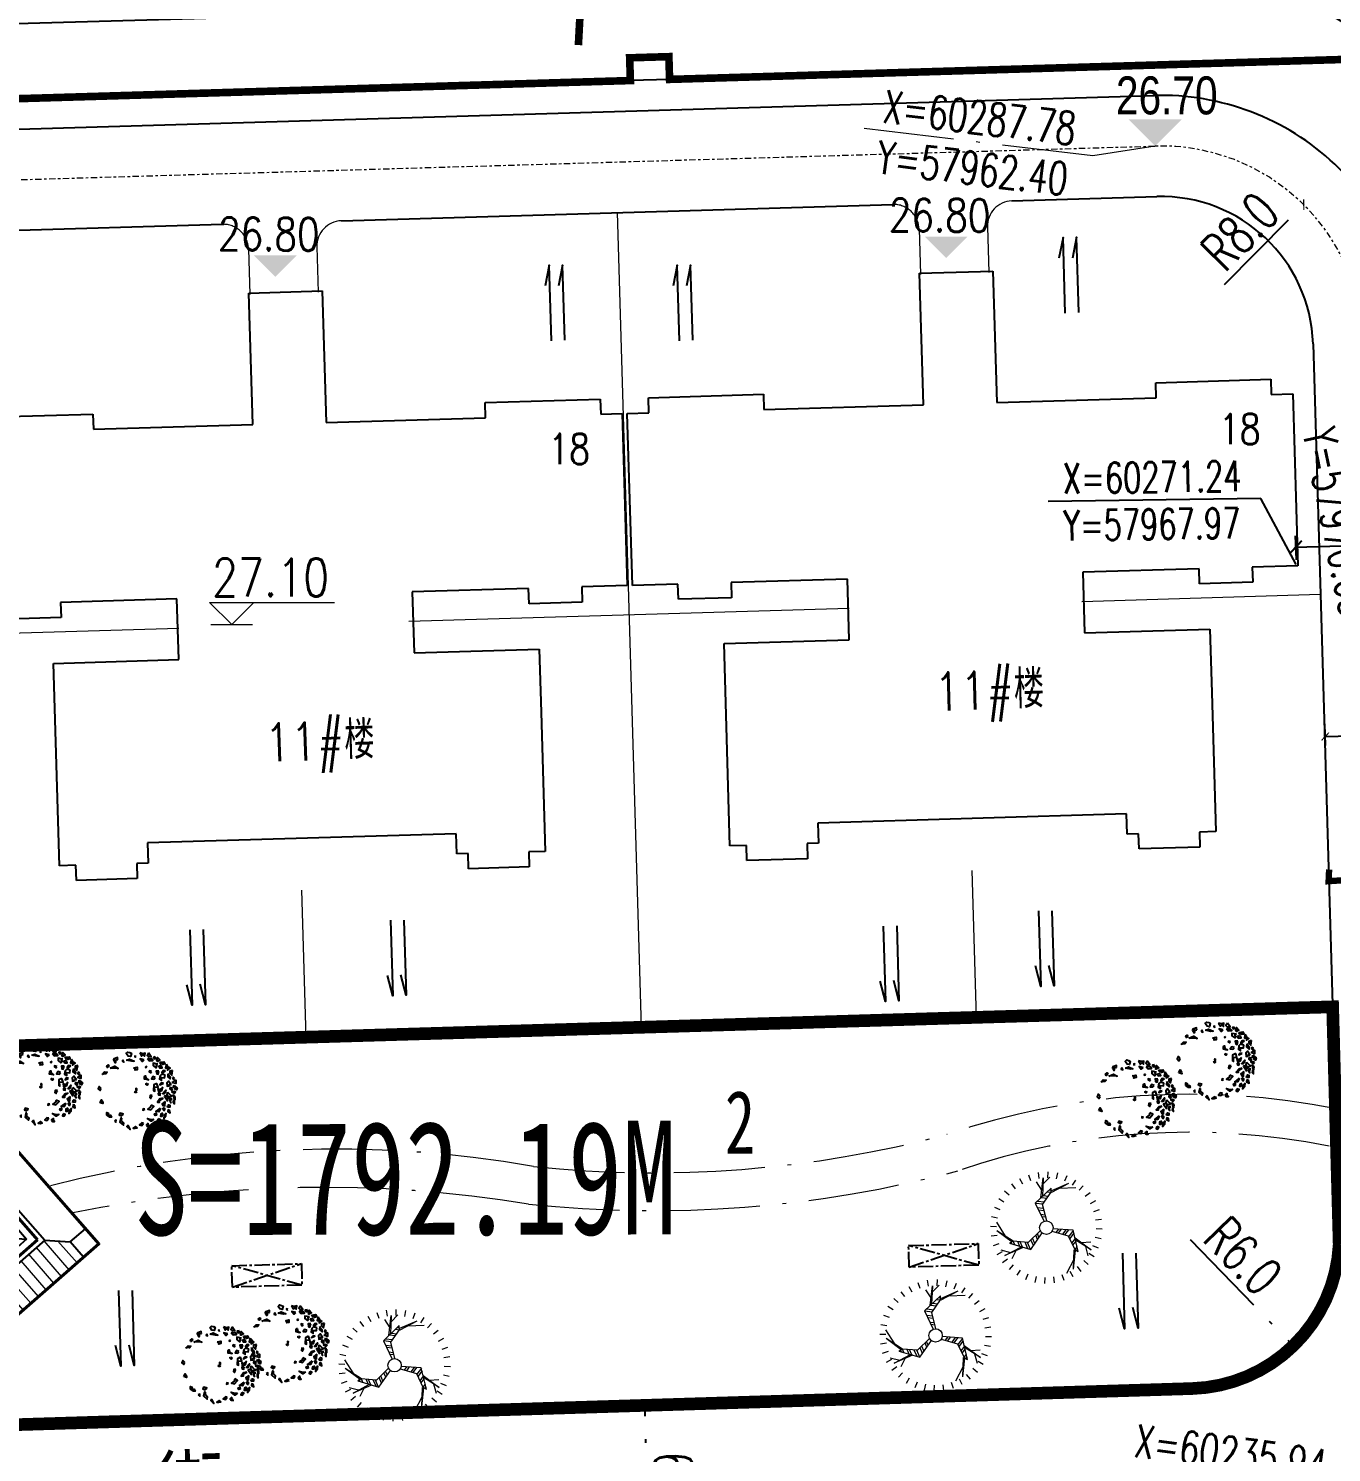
# Model space of a CAD drawing. Header units: inches. Extents: x 393 to 1582, y 246 to 1188.
# Drawn here: x 881.9 to 933.4, y 445.4 to 501.6 of the extents above; entities that cross this region are included whole.
import ezdxf

# ---------------------------------------------------------------- set-up
doc = ezdxf.new("R2010")
doc.units = ezdxf.units.IN
doc.header["$MEASUREMENT"] = 0
for name, pattern in [('ACAD_ISO10W100', [18.5, 12, -3, 0.5, -3]), ('CENTERX2', [4, 2.5, -0.5, 0.5, -0.5]), ('DASH', [0.35, 0.25, -0.1]), ('DASHED2', [0.375, 0.25, -0.125]), ('DOTE', [2.42, 2, -0.2, 0.02, -0.2])]:
    doc.linetypes.add(name, pattern=pattern)
for name, color, linetype in [('buildcoor', 7, 'Continuous'), ('DIM', 4, 'Continuous'), ('drain', 4, 'Continuous'), ('ELEV', 1, 'Continuous'), ('GREEN', 64, 'Continuous'), ('JZ', 4, 'Continuous'), ('LAWN', 3, 'Continuous'), ('parka', 30, 'DASH'), ('PUB_TEXT', 7, 'Continuous'), ('ROAD-TEXT', 4, 'Continuous'), ('roaddim', 2, 'Continuous'), ('roadradiu', 3, 'Continuous'), ('YSX', 7, 'Continuous'), ('公共绿地', 3, 'Continuous'), ('外墙', 42, 'Continuous'), ('建筑层数', 7, 'Continuous'), ('车库边线', 4, 'DOTE')]:
    doc.layers.add(name, color=color, linetype=linetype)
for name, color, linetype, lineweight in [('buildelev', 2, 'Continuous', 20), ('FENCE', 100, 'Continuous', 18), ('HATCH', 64, 'Continuous', 9), ('jz1', 40, 'Continuous', 40), ('ROAD', 1, 'Continuous', 25), ('ROAD-CENTER', 7, 'CENTERX2', 18), ('ROAD-ZB', 4, 'Continuous', 15), ('walk', 2, 'Continuous', 18), ('围墙', 75, 'FENCELINE1', 15), ('建筑型号', 2, 'Continuous', 18), ('树', 84, 'Continuous', 15)]:
    doc.layers.add(name, color=color, linetype=linetype, lineweight=lineweight)
doc.styles.add('-黑体', font='simhei.ttf', dxfattribs={"width": 0.8})
doc.styles.add('_HZTXT', font='txt.shx', dxfattribs={"width": 0.8, "bigfont": 'hztxt.shx'})
doc.styles.add('DIM_FONT', font='SIMPLEX.shx', dxfattribs={"width": 0.8})
doc.styles.add('FLS', font='', dxfattribs={"width": 0.8})
doc.styles.add('HZ', font='simplex.shx', dxfattribs={"width": 0.7, "bigfont": 'hztxt.shx'})
doc.styles.add('RO', font='romans.shx', dxfattribs={"width": 0.8})
doc.styles.add('宋体', font='', dxfattribs={"width": 0.7, "height": 1000})
doc.styles.get('FLS').set_extended_font_data('创艺繁隶书')
doc.styles.get('宋体').set_extended_font_data('SimSun')
doc.linetypes.add('FENCELINE1', pattern='A,0.25,-0.1,[133,ltypeshp.shx,S=0.1,R=0,X=-0.1,Y=0],-0.1,1', length=1.45)
doc.dimstyles.new('NORMAL', dxfattribs={"dimtxt": 1.5, "dimasz": 0.3, "dimexe": 0.5, "dimexo": 0.3, "dimgap": 0.3, "dimtad": 1, "dimdec": 1, "dimzin": 1, "dimdsep": 46, "dimtxsty": 'HZ', "dimblk": 'ARCHTICK', "dimcen": 0, "dimclrt": 256, "dimadec": 0, "dimazin": 0, "dimtfac": 1, "dimtdec": 1, "dimtofl": 0, "dimtmove": 0, "dimatfit": 3, "dimldrblk": 'ARCHTICK', "dimfxl": 1, "dimtolj": 2, "dimtzin": 0, "dimarcsym": 0})

# ---------------------------------------------------------------- blocks, each defined once
blk = doc.blocks.new('_ARCHTICK')
at = {"color": 0, "linetype": 'ByBlock', "const_width": 0.15}
blk.add_lwpolyline([(-0.5, -0.5), (0.5, 0.5)], dxfattribs=at)
blk = doc.blocks.new('*D144')
at = {"layer": 'DEFPOINTS', "color": 0, "ltscale": 0.3, "transparency": 16777216}
for p in [(882.255, 640.128), (1132.977, 454.434)]:
    blk.add_point(p, dxfattribs=at)
at = {"layer": 'roadradiu', "color": 0, "lineweight": -2, "ltscale": 0.3, "transparency": 16777216}
blk.add_line((887.277, 636.409), (882.255, 640.128), dxfattribs=at)
at = {"layer": 'roadradiu', "color": 0, "lineweight": -2, "ltscale": 0.3, "transparency": 16777216, "xscale": 0.3, "yscale": 0.3, "zscale": 0.3, "rotation": 143.4749139216822}
blk.add_blockref('_ARCHTICK', (882.255, 640.128), dxfattribs=at)
at = {"layer": 'roadradiu', "ltscale": 0.3, "transparency": 16777216, "insert": (885.632, 638.934), "char_height": 1.5, "attachment_point": 5, "rotation": 323.4749, "style": 'HZ'}
blk.add_mtext('\\A2;R312.0', dxfattribs=at)
blk = doc.blocks.new('*D145')
at = {"layer": 'DEFPOINTS', "color": 0, "ltscale": 0.3, "transparency": 16777216}
for p in [(870.6, 623.26), (1132.977, 454.434)]:
    blk.add_point(p, dxfattribs=at)
at = {"layer": 'roadradiu', "color": 0, "lineweight": -2, "ltscale": 0.3, "transparency": 16777216}
blk.add_line((881.438, 616.286), (870.6, 623.26), dxfattribs=at)
at = {"layer": 'roadradiu', "color": 0, "lineweight": -2, "ltscale": 0.3, "transparency": 16777216, "xscale": 0.3, "yscale": 0.3, "zscale": 0.3, "rotation": 147.2408788936933}
blk.add_blockref('_ARCHTICK', (870.6, 623.26), dxfattribs=at)
at = {"layer": 'roadradiu', "ltscale": 0.3, "transparency": 16777216, "insert": (879.631, 618.697), "char_height": 1.5, "attachment_point": 5, "rotation": 327.2409, "style": 'HZ'}
blk.add_mtext('\\A2;R312.0', dxfattribs=at)
blk = doc.blocks.new('*D146')
at = {"layer": 'DEFPOINTS', "color": 0, "ltscale": 0.3, "transparency": 16777216}
for p in [(856.622, 599.25), (1132.977, 454.434)]:
    blk.add_point(p, dxfattribs=at)
at = {"layer": 'roadradiu', "color": 0, "lineweight": -2, "ltscale": 0.3, "transparency": 16777216}
blk.add_line((869.236, 592.64), (856.622, 599.25), dxfattribs=at)
at = {"layer": 'roadradiu', "color": 0, "lineweight": -2, "ltscale": 0.3, "transparency": 16777216, "xscale": 0.3, "yscale": 0.3, "zscale": 0.3, "rotation": 152.3444580404491}
blk.add_blockref('_ARCHTICK', (856.622, 599.25), dxfattribs=at)
at = {"layer": 'roadradiu', "ltscale": 0.3, "transparency": 16777216, "insert": (867.222, 594.881), "char_height": 1.5, "attachment_point": 5, "rotation": 332.3445, "style": 'HZ'}
blk.add_mtext('\\A2;R312.0', dxfattribs=at)
blk = doc.blocks.new('*D149')
at = {"layer": 'DEFPOINTS', "color": 0, "ltscale": 0.3, "transparency": 16777216}
for p in [(834.892, 546.571), (1132.977, 454.434)]:
    blk.add_point(p, dxfattribs=at)
at = {"layer": 'roadradiu', "color": 0, "lineweight": -2, "ltscale": 0.3, "transparency": 16777216}
blk.add_line((847.565, 542.654), (834.892, 546.571), dxfattribs=at)
at = {"layer": 'roadradiu', "color": 0, "lineweight": -2, "ltscale": 0.3, "transparency": 16777216, "xscale": 0.3, "yscale": 0.3, "zscale": 0.3, "rotation": 162.8237761284337}
blk.add_blockref('_ARCHTICK', (834.892, 546.571), dxfattribs=at)
at = {"layer": 'roadradiu', "ltscale": 0.3, "transparency": 16777216, "insert": (845.176, 544.491), "char_height": 1.5, "attachment_point": 5, "rotation": 342.8238, "style": 'HZ'}
blk.add_mtext('\\A2;R312.0', dxfattribs=at)
blk = doc.blocks.new('*D161')
at = {"layer": 'DEFPOINTS', "color": 0, "ltscale": 0.3, "transparency": 16777216}
for p in [(937.134, 473.776), (933.155, 472.996, 0.373), (937.154, 473.114, 0.373)]:
    blk.add_point(p, dxfattribs=at)
at = {"layer": 'roaddim', "color": 0, "lineweight": -2, "ltscale": 0.3, "transparency": 16777216}
for p, q in [((933.147, 473.296), (933.121, 474.158)), ((937.145, 473.414), (937.119, 474.276)), ((933.136, 473.658), (937.134, 473.776))]:
    blk.add_line(p, q, dxfattribs=at)
at = {"layer": 'roaddim', "color": 0, "lineweight": -2, "ltscale": 0.3, "transparency": 16777216, "xscale": 0.3, "yscale": 0.3, "zscale": 0.3}
for p, rotation in [((937.134, 473.776), 1.69491554966957), ((933.136, 473.658), 181.6949155496696)]:
    blk.add_blockref('_ARCHTICK', p, dxfattribs=dict(at, rotation=rotation))
at = {"layer": 'roaddim', "ltscale": 0.3, "transparency": 16777216, "insert": (935.104, 474.767), "char_height": 1.5, "attachment_point": 5, "rotation": 1.6949, "style": 'HZ'}
blk.add_mtext('\\A2;4.0', dxfattribs=at)
blk = doc.blocks.new('bg')
at = {"layer": 'buildelev'}
blk.add_line((403415.903, 597892.095), (403417.408, 597892.095), dxfattribs=at)
blk.add_lwpolyline([(403417.451, 597892.89), (403416.656, 597892.095), (403415.86, 597892.89), (403420.35, 597892.89)], dxfattribs=at)
blk = doc.blocks.new('psss')
at = {"layer": 'drain', "ltscale": 3}
for points in [[(-2.979, 0.527), (0.007, 0.531), (-0.808, 0.714)], [(-2.967, -0.004), (0, 0), (-0.815, 0.183)]]:
    blk.add_lwpolyline(points, dxfattribs=at)
blk = doc.blocks.new('t2')
for p, q in [((-1.778, 2.79), (-1.586, 2.486)), ((-1.341, 2.608), (-1.585, 1.519)), ((-1.341, 2.608), (-1.511, 1.474)), ((-1.436, 2.005), (-0.893, 2.819)), ((-1.267, 3.056), (-1.13, 2.723)), ((-0.717, 3.229), (-0.64, 2.878)), ((-0.145, 3.305), (-0.13, 2.946)), ((0.431, 3.28), (0.383, 2.924)), ((0.994, 3.155), (0.885, 2.813)), ((1.527, 2.935), (1.36, 2.616)), ((2.013, 2.625), (1.793, 2.34)), ((-2.625, 2.013), (-2.34, 1.793)), ((-2.297, 1.922), (-2.202, 1.35)), ((-2.235, 2.438), (-1.993, 2.173)), ((2.438, 2.235), (2.173, 1.993)), ((2.79, 1.778), (2.486, 1.586)), ((-3.155, 0.994), (-2.813, 0.885)), ((-2.935, 1.527), (-2.616, 1.36)), ((-1.951, 1.096), (-2.528, 1.121)), ((-1.626, 0.774), (-2.499, 1.578)), ((-2.499, 1.578), (-1.631, 0.893)), ((-1.732, 1.609), (-1.56, 0.321)), ((-1.535, 1.473), (-1.732, 1.609)), ((-1.236, 0.622), (-1.535, 1.473)), ((1.058, 1.19), (0.278, 0.272)), ((2.259, 0.696), (1.058, 1.19)), ((1.483, 1.021), (2.616, 1.375)), ((2.616, 1.375), (1.589, 0.966)), ((1.925, 1.142), (2.235, 1.629)), ((2.813, 1.028), (2.27, 1.232)), ((3.056, 1.267), (2.723, 1.13)), ((-3.28, 0.431), (-2.924, 0.383)), ((-1.56, 0.321), (-0.375, 0.105)), ((-0.309, 0.252), (-1.236, 0.622)), ((0.372, 0.141), (1.156, 0.759)), ((1.156, 0.759), (2.043, 0.592)), ((2.929, -0.143), (2.032, 0.571)), ((2.043, 0.592), (2.259, 0.696)), ((2.929, -0.143), (2.108, 0.613)), ((2.454, 0.241), (2.888, -0.636)), ((3.229, 0.717), (2.878, 0.64)), ((3.305, 0.145), (2.946, 0.13)), ((-3.305, -0.145), (-2.946, -0.13)), ((-3.229, -0.717), (-2.878, -0.64)), ((-0.064, -0.393), (0.08, -1.381)), ((0.502, -1.511), (0.096, -0.377)), ((3.28, -0.431), (2.924, -0.383)), ((-3.056, -1.267), (-2.723, -1.13)), ((-2.79, -1.778), (-2.486, -1.586)), ((-0.527, -2.305), (0.502, -1.511)), ((0.08, -1.381), (-0.508, -2.066)), ((2.935, -1.527), (2.616, -1.36)), ((3.155, -0.994), (2.813, -0.885)), ((-2.438, -2.235), (-2.173, -1.993)), ((-2.013, -2.625), (-1.793, -2.34)), ((-1.018, -2.246), (-1.994, -2.183)), ((-1.588, -2.465), (-0.521, -2.045)), ((-1.588, -2.465), (-0.523, -2.132)), ((-0.508, -2.066), (-0.527, -2.305)), ((0.143, -1.795), (-0.117, -2.953)), ((-0.117, -2.953), (0.042, -1.859)), ((0.026, -2.238), (0.294, -2.75)), ((1.778, -2.79), (1.586, -2.486)), ((2.235, -2.438), (1.993, -2.173)), ((2.625, -2.013), (2.34, -1.793)), ((-1.527, -2.935), (-1.36, -2.616)), ((-0.994, -3.155), (-0.885, -2.813)), ((-0.516, -2.95), (-0.068, -2.582)), ((-0.431, -3.28), (-0.383, -2.924)), ((0.145, -3.305), (0.13, -2.946)), ((0.717, -3.229), (0.64, -2.878)), ((1.267, -3.056), (1.13, -2.723))]:
    blk.add_line(p, q)
at = {"color": 0}
for p, q in [((-1.712, 1.459), (-1.635, 1.542)), ((-1.691, 1.298), (-1.533, 1.469)), ((-1.648, 0.977), (-1.44, 1.203)), ((-1.626, 0.817), (-1.393, 1.07)), ((0.78, 0.863), (0.88, 0.542)), ((0.875, 0.976), (0.985, 0.624)), ((1.071, 1.185), (1.207, 0.75)), ((1.221, 1.123), (1.346, 0.724)), ((1.52, 1), (1.623, 0.672)), ((1.67, 0.938), (1.762, 0.645)), ((-1.583, 0.496), (-1.3, 0.803)), ((-1.562, 0.335), (-1.253, 0.67)), ((-1.283, 0.27), (-1.033, 0.541)), ((-1.138, 0.244), (-0.909, 0.491)), ((-0.847, 0.191), (-0.662, 0.393)), ((-0.702, 0.165), (-0.538, 0.343)), ((0.494, 0.526), (0.566, 0.294)), ((0.589, 0.638), (0.671, 0.377)), ((1.97, 0.815), (2.039, 0.593)), ((2.119, 0.753), (2.153, 0.645)), ((0.209, -0.691), (-0.028, -0.637)), ((0.258, -0.83), (-0.009, -0.769)), ((0.362, -1.619), (-0.046, -1.527)), ((0.358, -1.107), (0.029, -1.033)), ((0.49, -1.52), (0.046, -1.42)), ((0.407, -1.246), (0.048, -1.165)), ((-0.407, -2.212), (-0.518, -2.187)), ((-0.279, -2.113), (-0.506, -2.062)), ((-0.023, -1.916), (-0.322, -1.848)), ((0.106, -1.817), (-0.23, -1.741))]:
    blk.add_line(p, q, dxfattribs=at)
blk.add_circle((0, 0), 0.397)
at = {"style": 'DIM_FONT', "width": 0.8, "flags": 9}
for tag in ['XSIZE', 'YSIZE']:
    blk.add_attdef(tag, (0, 0), '', height=0.000997, rotation=122.33523, dxfattribs=at)
blk = doc.blocks.new('*D373')
at = {"layer": 'DEFPOINTS', "color": 0, "linetype": 'ACAD_ISO10W100', "ltscale": 0.3, "transparency": 16777216}
for p in [(932.287, 494.677, -0.004), (926.656, 488.995, -0.051)]:
    blk.add_point(p, dxfattribs=at)
at = {"layer": 'roadradiu', "color": 0, "linetype": 'ACAD_ISO10W100', "lineweight": -2, "ltscale": 0.3, "transparency": 16777216}
blk.add_line((929.155, 491.516), (932.287, 494.677), dxfattribs=at)
at = {"layer": 'roadradiu', "color": 0, "linetype": 'ACAD_ISO10W100', "lineweight": -2, "ltscale": 0.3, "transparency": 16777216, "xscale": 0.3, "yscale": 0.3, "zscale": 0.3, "rotation": 45.25982181121731}
blk.add_blockref('_ARCHTICK', (932.287, 494.677), dxfattribs=at)
at = {"layer": 'roadradiu', "linetype": 'ACAD_ISO10W100', "ltscale": 0.3, "transparency": 16777216, "insert": (929.764, 493.623), "char_height": 1.5, "attachment_point": 5, "rotation": 45.2598, "style": 'HZ'}
blk.add_mtext('\\A2;R8.0', dxfattribs=at)
blk = doc.blocks.new('*D375')
at = {"layer": 'DEFPOINTS', "color": 0, "linetype": 'ACAD_ISO10W100', "ltscale": 0.3, "transparency": 16777216}
for p in [(927.695, 453.885), (931.871, 449.577)]:
    blk.add_point(p, dxfattribs=at)
at = {"layer": 'roadradiu', "color": 0, "linetype": 'ACAD_ISO10W100', "lineweight": -2, "ltscale": 0.3, "transparency": 16777216}
blk.add_line((927.795, 453.782), (931.871, 449.577), dxfattribs=at)
at = {"layer": 'roadradiu', "color": 0, "linetype": 'ACAD_ISO10W100', "lineweight": -2, "ltscale": 0.3, "transparency": 16777216, "xscale": 0.3, "yscale": 0.3, "zscale": 0.3, "rotation": 314.1073644731153}
blk.add_blockref('_ARCHTICK', (931.871, 449.577), dxfattribs=at)
at = {"layer": 'roadradiu', "linetype": 'ACAD_ISO10W100', "ltscale": 0.3, "transparency": 16777216, "insert": (929.889, 453.13), "char_height": 1.5, "attachment_point": 5, "rotation": 314.1074, "style": 'HZ'}
blk.add_mtext('\\A2;R6.0', dxfattribs=at)
blk = doc.blocks.new('GPPMTR01')
at = {"color": 0, "linetype": 'ByBlock'}
for points in [[(0.005, 0.559), (-0.005, 0.523), (0.016, 0.511), (0.051, 0.519)], [(-0.354, 0.404), (-0.335, 0.371), (-0.312, 0.378), (-0.293, 0.408)], [(-0.298, 0.355), (-0.259, 0.362), (-0.24, 0.402), (-0.263, 0.4), (-0.275, 0.378)], [(-0.263, 0.454), (-0.27, 0.431), (-0.248, 0.431), (-0.243, 0.447)], [(-0.215, 0.443), (-0.218, 0.456), (-0.242, 0.475), (-0.199, 0.486), (-0.199, 0.449)], [(-0.166, 0.433), (-0.207, 0.386), (-0.18, 0.371), (-0.137, 0.387), (-0.147, 0.409), (-0.165, 0.407)], [(-0.173, 0.469), (-0.151, 0.518), (-0.12, 0.516), (-0.128, 0.487), (-0.144, 0.498), (-0.151, 0.48), (-0.145, 0.47)], [(-0.127, 0.461), (-0.133, 0.429), (-0.111, 0.428), (-0.096, 0.459)], [(-0.106, 0.53), (-0.073, 0.496), (-0.058, 0.515), (-0.035, 0.504), (-0.038, 0.545), (-0.064, 0.53)], [(-0.079, 0.401), (-0.097, 0.371), (-0.064, 0.359), (-0.049, 0.371)], [(-0.038, 0.477), (-0.055, 0.454), (-0.043, 0.424), (-0.032, 0.439)], [(0.007, 0.443), (-0.026, 0.412), (-0.02, 0.382), (0.016, 0.352), (0.045, 0.367), (0.01, 0.386), (0.034, 0.42)], [(0.01, 0.485), (0.042, 0.462), (0.084, 0.477), (0.066, 0.492), (0.042, 0.485)], [(0.105, 0.53), (0.084, 0.519), (0.099, 0.504), (0.114, 0.511)], [(0.158, 0.447), (0.096, 0.443), (0.105, 0.412), (0.146, 0.393), (0.155, 0.416), (0.14, 0.428)], [(0.131, 0.488), (0.137, 0.5), (0.134, 0.53), (0.173, 0.507), (0.146, 0.481)], [(0.179, 0.477), (0.229, 0.496), (0.25, 0.473), (0.223, 0.458), (0.22, 0.477), (0.202, 0.469), (0.199, 0.458)], [(0.205, 0.439), (0.179, 0.42), (0.194, 0.405), (0.226, 0.416)], [(0.214, 0.359), (0.274, 0.374), (0.291, 0.409), (0.282, 0.336), (0.247, 0.333)], [(0.268, 0.45), (0.253, 0.435), (0.241, 0.409), (0.274, 0.428)], [(0.315, 0.416), (0.306, 0.401), (0.318, 0.39), (0.348, 0.393)], [(0.351, 0.382), (0.348, 0.371), (0.368, 0.355), (0.392, 0.359)], [(-0.482, 0.196), (-0.461, 0.207), (-0.432, 0.177), (-0.452, 0.154), (-0.494, 0.15), (-0.5, 0.177)], [(-0.417, 0.109), (-0.411, 0.15), (-0.357, 0.188), (-0.369, 0.162)], [(-0.412, 0.305), (-0.364, 0.304), (-0.367, 0.328), (-0.343, 0.337), (-0.374, 0.364), (-0.382, 0.335)], [(-0.393, 0.241), (-0.408, 0.23), (-0.396, 0.226)], [(-0.304, 0.31), (-0.343, 0.272), (-0.298, 0.279)], [(-0.215, 0.295), (-0.215, 0.276), (-0.206, 0.283)], [(-0.123, 0.314), (-0.144, 0.295), (-0.135, 0.287), (-0.115, 0.295)], [(-0.064, 0.207), (-0.085, 0.184), (-0.115, 0.203), (-0.115, 0.219), (-0.085, 0.207), (-0.052, 0.226)], [(-0.032, 0.317), (-0.058, 0.295), (-0.043, 0.264), (-0.023, 0.291)], [(-0.02, 0.188), (-0.008, 0.192), (0.001, 0.177), (-0.02, 0.169)], [(0.045, 0.295), (0.042, 0.249), (0.105, 0.211), (0.119, 0.219), (0.069, 0.245), (0.096, 0.283)], [(0.084, 0.371), (0.072, 0.344), (0.081, 0.321), (0.084, 0.344)], [(0.128, 0.336), (0.137, 0.287), (0.114, 0.272), (0.146, 0.26), (0.158, 0.302)], [(0.179, 0.272), (0.167, 0.245), (0.185, 0.238), (0.199, 0.253)], [(0.199, 0.291), (0.179, 0.352), (0.211, 0.31)], [(0.25, 0.325), (0.241, 0.298), (0.312, 0.302), (0.282, 0.329)], [(0.253, 0.268), (0.241, 0.226), (0.259, 0.177), (0.274, 0.203), (0.253, 0.219)], [(0.303, 0.268), (0.309, 0.219), (0.336, 0.215), (0.351, 0.234)], [(0.321, 0.363), (0.306, 0.34), (0.327, 0.325), (0.356, 0.325), (0.327, 0.336)], [(0.386, 0.257), (0.368, 0.272), (0.365, 0.287), (0.377, 0.298), (0.401, 0.283)], [(0.401, 0.207), (0.383, 0.219), (0.365, 0.211), (0.368, 0.196), (0.392, 0.192)], [(0.431, 0.26), (0.419, 0.245), (0.436, 0.23), (0.466, 0.249)], [(0.442, 0.203), (0.451, 0.169), (0.487, 0.139), (0.472, 0.181)], [(-0.482, 0.014), (-0.506, 0.025), (-0.514, -0.024), (-0.506, -0.036), (-0.464, -0.036), (-0.47, -0.024), (-0.494, -0.017)], [(-0.446, 0.071), (-0.432, 0.055), (-0.414, 0.067)], [(-0.283, 0.139), (-0.269, 0.181), (-0.239, 0.166), (-0.248, 0.139), (-0.263, 0.15)], [(-0.02, 0.033), (-0.035, 0.025), (-0.026, 0.017), (-0.014, 0.021)], [(0.152, 0.162), (0.137, 0.139), (0.158, 0.12), (0.176, 0.128), (0.161, 0.143)], [(0.25, 0.086), (0.271, 0.063), (0.274, 0.021), (0.303, 0.052), (0.285, 0.109)], [(0.348, 0.173), (0.377, 0.128), (0.356, 0.097), (0.354, 0.128)], [(0.401, 0.078), (0.398, 0.063), (0.374, 0.067), (0.377, 0.09)], [(0.428, 0.025), (0.431, -0.021), (0.377, -0.043), (0.41, -0.013)], [(0.422, 0.166), (0.419, 0.135), (0.439, 0.12), (0.451, 0.139)], [(0.451, 0.074), (0.469, 0.052), (0.484, 0.063), (0.472, 0.093)], [(-0.467, -0.131), (-0.464, -0.157), (-0.482, -0.154), (-0.485, -0.127)], [(-0.437, -0.131), (-0.429, -0.066), (-0.381, -0.04), (-0.408, -0.078)], [(0.256, -0.013), (0.241, -0.028), (0.253, -0.04)], [(0.407, -0.119), (0.389, -0.138), (0.398, -0.176), (0.419, -0.154)], [(0.436, -0.066), (0.442, -0.097), (0.466, -0.097), (0.481, -0.074), (0.46, -0.078)], [(-0.42, -0.26), (-0.432, -0.218), (-0.411, -0.188), (-0.402, -0.214), (-0.411, -0.229)], [(-0.266, -0.366), (-0.304, -0.374), (-0.283, -0.4), (-0.251, -0.393)], [(0.17, -0.286), (0.137, -0.317), (0.149, -0.336), (0.176, -0.321)], [(0.205, -0.332), (0.199, -0.343), (0.235, -0.378), (0.294, -0.359), (0.274, -0.34), (0.235, -0.351)], [(0.327, -0.305), (0.333, -0.328), (0.389, -0.313)], [(0.416, -0.218), (0.389, -0.233), (0.392, -0.271), (0.407, -0.248)], [(-0.115, -0.473), (-0.138, -0.438), (-0.106, -0.438), (-0.085, -0.446)], [(0.072, -0.48), (0.042, -0.461), (0.06, -0.45), (0.066, -0.454), (0.096, -0.454), (0.096, -0.438), (0.125, -0.442), (0.114, -0.461)], [(0.188, -0.431), (0.211, -0.423), (0.188, -0.408)]]:
    blk.add_lwpolyline(points, close=True, dxfattribs=at)
blk.add_circle((0, 0), 0.01, dxfattribs=at)
blk = doc.blocks.new('A$C4417064F')
at = {"layer": 'GREEN', "xscale": 4.647578996463836, "yscale": 4.647578996463836, "zscale": 4.647578996463836, "rotation": 300.5404110418328}
blk.add_blockref('GPPMTR01', (0.801, 3.068), dxfattribs=at)
blk = doc.blocks.new('A$C1C5E2274')
at = {"layer": 'HATCH'}
for p, q in [((3.247, 6.666), (3.664, 5.108)), ((3.661, 6.776), (4.078, 5.219)), ((4.075, 6.887), (4.492, 5.33)), ((4.489, 6.998), (4.839, 5.691)), ((4.903, 7.109), (5.142, 6.216)), ((1.177, 6.111), (1.492, 4.934)), ((1.591, 6.222), (2.008, 4.664)), ((2.005, 6.333), (2.422, 4.775)), ((2.419, 6.444), (2.836, 4.886)), ((2.833, 6.555), (3.25, 4.997)), ((4.826, 5.669), (6.151, 6.024)), ((5.129, 6.194), (6.04, 6.438)), ((4.704, 5.192), (6.261, 5.61)), ((4.814, 4.778), (6.372, 5.196)), ((4.925, 4.364), (6.483, 4.782)), ((5.036, 3.95), (6.594, 4.368)), ((5.147, 3.536), (6.705, 3.954)), ((5.258, 3.122), (6.816, 3.54)), ((5.369, 2.708), (6.927, 3.126)), ((5.879, 2.401), (7.038, 2.712))]:
    blk.add_line(p, q, dxfattribs=at)
at = {"layer": 'JZ'}
for p, q in [((5.195, 6.308), (4.655, 5.373)), ((1.975, 4.655), (1.04, 5.195)), ((6.308, 2.154), (5.373, 2.693)), ((2.693, 1.975), (2.154, 1.04))]:
    blk.add_line(p, q, dxfattribs=at)
for points in [[(4.975, 7.129), (5.796, 7.348), (6.015, 6.528), (5.195, 6.308)], [(0, 5.796), (0.821, 6.015), (1.04, 5.195), (0.22, 4.975)], [(1.975, 4.655), (4.655, 5.373), (5.373, 2.693), (2.693, 1.975)], [(2.634, 4.275), (4.275, 4.715), (4.715, 3.074), (3.074, 2.634)], [(6.308, 2.154), (7.129, 2.374), (7.348, 1.553), (6.528, 1.333)], [(1.333, 0.821), (2.154, 1.04), (2.374, 0.22), (1.553, 0)]]:
    blk.add_lwpolyline(points, close=True, dxfattribs=at)
for points in [[(4.715, 3.074), (2.634, 4.275)], [(4.275, 4.715), (3.074, 2.634)]]:
    blk.add_lwpolyline(points, dxfattribs=at)
at = {"layer": 'jz1'}
for points in [[(1.553, 0), (7.348, 1.553), (5.796, 7.348), (0, 5.796)], [(2.238, 4.504), (4.504, 5.111), (5.111, 2.845), (2.845, 2.238)]]:
    blk.add_lwpolyline(points, close=True, dxfattribs=at)
blk = doc.blocks.new('A$C45DD124F')
at = {"layer": 'YSX', "extrusion": (0, 0, -1), "xscale": 0.8000000000006148, "yscale": 0.7999999999992724, "zscale": -0.8, "rotation": 72.08396600042862}
blk.add_blockref('A$C1C5E2274', (-0.626, -1.182), dxfattribs=at)
blk = doc.blocks.new('A$C72E4118A')
at = {"layer": 'ROAD-TEXT', "const_width": 0.25}
blk.add_lwpolyline([(4.677, 1.103), (4.102, 1.097), (4.114, 0.623), (0.128, 0.141), (0.125, 0.601)], dxfattribs=at)
at = {"layer": 'ROAD-TEXT'}
blk.add_lwpolyline([(3.357, 1.194), (1.058, 0.84), (1.748, 1.227)], dxfattribs=at)
at = {"layer": 'ROAD-TEXT', "style": 'RO', "width": 0.7}
blk.add_text('1.5%', height=1.1, rotation=7.662, dxfattribs=at).set_placement((0.872, 1.311))
blk = doc.blocks.new('*D381')
at = {"layer": 'DEFPOINTS', "color": 0, "linetype": 'ACAD_ISO10W100', "ltscale": 0.3, "transparency": 16777216}
for p in [(906.253, 447.223), (906.253, 447.223), (906.437, 441.244)]:
    blk.add_point(p, dxfattribs=at)
at = {"layer": 'roaddim', "color": 0, "linetype": 'ACAD_ISO10W100', "lineweight": -2, "ltscale": 0.3, "transparency": 16777216}
for p, q in [((906.437, 441.244), (906.253, 447.223)), ((906.553, 447.232), (906.753, 447.239)), ((906.737, 441.253), (906.937, 441.259))]:
    blk.add_line(p, q, dxfattribs=at)
at = {"layer": 'roaddim', "color": 0, "linetype": 'ACAD_ISO10W100', "lineweight": -2, "ltscale": 0.3, "transparency": 16777216, "xscale": 0.3, "yscale": 0.3, "zscale": 0.3}
for p, rotation in [((906.253, 447.223), 91.76001198872581), ((906.437, 441.244), 271.7600119887258)]:
    blk.add_blockref('_ARCHTICK', p, dxfattribs=dict(at, rotation=rotation))
at = {"layer": 'roaddim', "linetype": 'ACAD_ISO10W100', "ltscale": 0.3, "transparency": 16777216, "insert": (907.395, 444.266), "char_height": 1.5, "attachment_point": 5, "rotation": 271.76, "style": 'HZ'}
blk.add_mtext('\\A2;6.0', dxfattribs=at)
blk = doc.blocks.new('*D392')
at = {"layer": 'DEFPOINTS', "color": 0, "ltscale": 0.3, "transparency": 16777216}
for p in [(810.532, 469.948), (995.427, 393.7)]:
    blk.add_point(p, dxfattribs=at)
at = {"layer": 'roadradiu', "color": 0, "lineweight": -2, "ltscale": 0.3, "transparency": 16777216}
blk.add_line((816.495, 467.489), (810.532, 469.948), dxfattribs=at)
at = {"layer": 'roadradiu', "color": 0, "lineweight": -2, "ltscale": 0.3, "transparency": 16777216, "xscale": 0.3, "yscale": 0.3, "zscale": 0.3, "rotation": 157.5893811647659}
blk.add_blockref('_ARCHTICK', (810.532, 469.948), dxfattribs=at)
at = {"layer": 'roadradiu', "ltscale": 0.3, "transparency": 16777216, "insert": (814.191, 469.575), "char_height": 1.5, "attachment_point": 5, "rotation": 337.5894, "style": 'HZ'}
blk.add_mtext('\\A2;R200.0', dxfattribs=at)
blk = doc.blocks.new('*D461')
at = {"layer": 'DEFPOINTS', "color": 0, "ltscale": 0.3, "transparency": 16777216}
for p in [(952.037, 482.488), (931.945, 481.894), (952.059, 481.73)]:
    blk.add_point(p, dxfattribs=at)
at = {"layer": 'DIM', "color": 0, "lineweight": -2, "ltscale": 0.3, "transparency": 16777216}
for p, q in [((952.046, 482.188), (952.074, 481.231)), ((931.954, 481.594), (931.983, 480.636)), ((931.968, 481.136), (952.059, 481.73))]:
    blk.add_line(p, q, dxfattribs=at)
at = {"layer": 'DIM', "color": 0, "lineweight": -2, "ltscale": 0.3, "transparency": 16777216, "xscale": 0.5, "yscale": 0.5, "zscale": 0.5}
for p, rotation in [((952.059, 481.73), 1.694915760716485), ((931.968, 481.136), 181.6949157607165)]:
    blk.add_blockref('_ARCHTICK', p, dxfattribs=dict(at, rotation=rotation))
at = {"layer": 'DIM', "ltscale": 0.3, "transparency": 16777216, "insert": (940.949, 482.452), "char_height": 1.5, "attachment_point": 5, "rotation": 1.6949, "style": 'HZ'}
blk.add_mtext('\\A2;20.1', dxfattribs=at)

msp = doc.modelspace()

# ---------------------------------------------------------------- linework, layer by layer
at = {"layer": 'buildcoor', "color": 0, "ltscale": 0.3}
for points in [[(930.587, 483.066), (922.188, 482.944)], [(931.988, 480.449), (930.587, 483.066)]]:
    msp.add_lwpolyline(points, dxfattribs=at)
at = {"layer": 'ELEV', "color": 0}
for points in [[(925.359, 498.052), (927.48, 498.052), (926.42, 496.991)], [(917.315, 493.415), (919.012, 493.415), (918.164, 492.566)], [(890.815, 492.671), (892.512, 492.671), (891.663, 491.823)]]:
    msp.add_solid(points, dxfattribs=at)
at = {"layer": 'FENCE', "color": 0, "ltscale": 0.3}
msp.add_line((923.527, 478.998), (932.946, 479.276), dxfattribs=at)
at = {"layer": 'parka', "color": 0, "linetype": 'ACAD_ISO10W100', "ltscale": 0.3, "elevation": 0.937}
msp.add_lwpolyline([(905.686, 499.58), (905.659, 500.479), (907.208, 500.525), (907.235, 499.626)], close=True, dxfattribs=at)
at = {"layer": 'ROAD', "color": 0, "ltscale": 0.3}
for p, q in [((832.793, 496.222), (926.36, 498.99)), ((894.27, 494.039), (916.06, 494.684)), ((920.758, 494.823), (926.479, 494.992)), ((867.781, 493.255), (889.572, 493.9)), ((932.654, 489.172), (933.692, 454.062)), ((818.162, 444.516), (927.879, 447.888))]:
    msp.add_line(p, q, dxfattribs=at)
msp.add_lwpolyline([(832.67, 500.459), (929.224, 503.194, -0.413844), (937.447, 495.434), (937.622, 489.515)], format="xyb", dxfattribs=at)
for centre, radius, start, end in [((926.656, 488.995), 10, 1.6949, 91.6949), ((927.695, 453.885), 6, 271.76, 1.6949)]:
    msp.add_arc(centre, radius, start, end, dxfattribs=at)
at = {"layer": 'ROAD', "color": 0, "ltscale": 0.3, "extrusion": (0.000253488, -0.008567, 0.999963)}
msp.add_arc((926.656, 488.978, -4.006), 6, 1.695, 91.695, dxfattribs=at)
at = {"layer": 'ROAD-CENTER', "color": 5, "ltscale": 0.1}
msp.add_line((820.05, 493.844), (926.42, 496.991), dxfattribs=at)
at = {"layer": 'ROAD-CENTER', "color": 5, "ltscale": 0.1, "extrusion": (0.000253488, -0.008567, 0.999963)}
msp.add_arc((926.656, 488.978, -4.006), 8, 1.695, 91.695, dxfattribs=at)
at = {"layer": 'ROAD-TEXT', "color": 0, "const_width": 0.3}
msp.add_lwpolyline([(903.589, 514.106), (903.704, 512.671), (902.113, 512.582), (903.442, 507.425), (902.101, 502.595), (903.71, 502.417), (903.633, 500.982)], dxfattribs=at)
at = {"layer": 'ROAD-ZB', "color": 0, "linetype": 'ACAD_ISO10W100', "ltscale": 0.3}
msp.add_lwpolyline([(923.96, 496.604), (914.924, 497.68)], dxfattribs=at)
at = {"layer": 'ROAD-ZB', "color": 0, "linetype": 'ACAD_ISO10W100', "ltscale": 0.3, "elevation": 0.017}
msp.add_lwpolyline([(926.42, 496.991), (923.96, 496.604)], dxfattribs=at)
at = {"layer": 'walk', "color": 0}
for p, q in [((917.089, 493.714), (917.142, 491.915)), ((919.788, 493.794), (919.841, 491.994)), ((893.3, 493.01), (893.353, 491.211)), ((890.601, 492.93), (890.654, 491.131))]:
    msp.add_line(p, q, dxfattribs=at)
at = {"layer": 'walk', "color": 0, "linetype": 'ACAD_ISO10W100', "ltscale": 0.3}
for centre, start, end in [((916.09, 493.684), 1.6949, 91.6949), ((920.788, 493.823, 0), 91.6949, 181.6949), ((889.601, 492.9), 1.6949, 91.6949), ((894.299, 493.039), 91.6949, 181.6949)]:
    msp.add_arc(centre, 1, start, end, dxfattribs=at)
at = {"layer": '公共绿地', "color": 0, "linetype": 'FENCELINE1', "ltscale": 0.1, "const_width": 0.5}
msp.add_lwpolyline([(933.688, 453.584), (933.688, 453.584), (933.429, 462.974), (813.968, 459.439), (812.135, 454.139, 0.204514), (812.455, 449.6), (818.162, 444.516), (927.879, 447.888, 0.390737)], format="xyb", close=True, dxfattribs=at)
at = {"layer": '围墙', "color": 0, "ltscale": 0.2}
for p, q in [((905.165, 494.361), (906.118, 462.165)), ((896.939, 478.211), (914.331, 478.726)), ((870.451, 477.427), (887.843, 477.942)), ((919.362, 462.557, -0.937), (919.19, 468.365, -0.937)), ((892.873, 461.773, -0.937), (892.702, 467.581, -0.937)), ((821.355, 459.657), (933.246, 462.968))]:
    msp.add_line(p, q, dxfattribs=at)
at = {"layer": '外墙', "color": 2, "ltscale": 0.1}
for p, q in [((917.106, 491.966), (920.005, 492.051)), ((917.26, 486.768), (917.106, 491.966)), ((920.005, 492.051), (920.159, 486.854)), ((890.618, 491.182), (893.516, 491.268)), ((890.772, 485.984), (890.618, 491.182)), ((893.516, 491.268), (893.67, 486.07)), ((926.438, 487.64), (930.986, 487.774)), ((926.456, 487.04), (926.438, 487.64)), ((930.986, 487.774), (931.004, 487.175)), ((899.95, 486.856), (904.498, 486.991)), ((899.968, 486.256), (899.95, 486.856)), ((904.498, 486.991), (904.516, 486.391)), ((906.397, 487.047), (910.945, 487.181)), ((906.415, 486.447), (906.397, 487.047)), ((910.945, 487.181), (910.963, 486.582)), ((920.159, 486.854), (926.456, 487.04)), ((931.004, 487.175), (931.854, 487.2)), ((931.854, 487.2), (932.055, 480.403)), ((879.909, 486.263), (884.457, 486.398)), ((884.457, 486.398), (884.474, 485.798)), ((893.67, 486.07), (899.968, 486.256)), ((904.516, 486.391), (905.365, 486.416)), ((905.365, 486.416), (905.566, 479.619)), ((905.565, 486.422), (906.415, 486.447)), ((905.766, 479.625), (905.565, 486.422)), ((910.963, 486.582), (917.26, 486.768)), ((884.474, 485.798), (890.772, 485.984)), ((928.156, 480.287), (923.558, 480.151)), ((923.558, 480.151), (923.629, 477.752)), ((928.174, 479.688), (928.156, 480.287)), ((932.055, 480.403), (930.255, 480.349)), ((930.255, 480.349), (930.273, 479.75)), ((901.668, 479.504), (897.07, 479.368)), ((901.686, 478.904), (901.668, 479.504)), ((905.566, 479.619), (903.767, 479.566)), ((903.767, 479.566), (903.785, 478.966)), ((907.565, 479.678), (905.766, 479.625)), ((907.583, 479.078), (907.565, 479.678)), ((914.262, 479.876), (909.665, 479.74)), ((909.665, 479.74), (909.682, 479.14)), ((914.333, 477.477), (914.262, 479.876)), ((930.273, 479.75), (928.174, 479.688)), ((887.774, 479.092), (883.176, 478.956)), ((883.176, 478.956), (883.194, 478.357)), ((887.845, 476.694), (887.774, 479.092)), ((897.07, 479.368), (897.141, 476.969)), ((903.785, 478.966), (901.686, 478.904)), ((909.682, 479.14), (907.583, 479.078)), ((883.194, 478.357), (881.095, 478.295)), ((923.629, 477.752), (928.577, 477.899)), ((928.577, 477.899), (928.651, 475.4)), ((909.386, 477.331), (914.333, 477.477)), ((909.622, 469.334), (909.386, 477.331)), ((882.897, 476.547), (887.845, 476.694)), ((897.141, 476.969), (902.089, 477.115)), ((902.089, 477.115), (902.163, 474.616)), ((883.134, 468.551), (882.897, 476.547)), ((928.651, 475.4), (928.814, 469.902)), ((902.163, 474.616), (902.325, 469.118)), ((925.292, 470.598), (913.097, 470.238)), ((925.315, 469.799), (925.292, 470.598)), ((913.097, 470.238), (913.121, 469.438)), ((898.803, 469.815), (886.609, 469.454)), ((886.609, 469.454), (886.632, 468.654)), ((898.827, 469.015), (898.803, 469.815)), ((913.121, 469.438), (912.671, 469.425)), ((912.671, 469.425), (912.689, 468.825)), ((925.765, 469.812), (925.315, 469.799)), ((925.783, 469.212), (925.765, 469.812)), ((928.814, 469.902), (928.164, 469.883)), ((928.164, 469.883), (928.182, 469.283)), ((899.277, 469.028), (898.827, 469.015)), ((899.295, 468.429), (899.277, 469.028)), ((902.325, 469.118), (901.676, 469.099)), ((901.676, 469.099), (901.693, 468.5)), ((910.272, 469.354), (909.622, 469.334)), ((910.29, 468.754), (910.272, 469.354)), ((912.689, 468.825), (910.29, 468.754)), ((928.182, 469.283), (925.783, 469.212)), ((883.784, 468.57), (883.134, 468.551)), ((883.801, 467.97), (883.784, 468.57)), ((886.632, 468.654), (886.183, 468.641)), ((886.183, 468.641), (886.2, 468.041)), ((901.693, 468.5), (899.295, 468.429)), ((886.2, 468.041), (883.801, 467.97))]:
    msp.add_line(p, q, dxfattribs=at)
at = {"layer": '树', "color": 0, "linetype": 'ACAD_ISO10W100', "ltscale": 0.3}
for points in [[(882.785, 455.895, -0.108457), (901.866, 456.665, 0.091532), (918.193, 457.93, -0.132121), (933.587, 458.94, -0.132121)], [(883.657, 454.826, -0.091652), (901.665, 455.178, 0.092051), (918.629, 456.494, -0.132574), (933.293, 457.469, -1.787509)]]:
    msp.add_lwpolyline(points, format="xyb", dxfattribs=at)
at = {"layer": '车库边线', "color": 0, "ltscale": 0.3}
for p, q in [((916.703, 452.685, 0.638), (919.425, 453.616, 0.638)), ((919.45, 452.766, 0.638), (916.677, 453.535, 0.638)), ((892.713, 451.975, 0.494), (889.939, 452.743, 0.494)), ((889.964, 451.894, 0.494), (892.688, 452.825, 0.494))]:
    msp.add_line(p, q, dxfattribs=at)
at = {"layer": '车库边线', "color": 0, "linetype": 'DASHED2', "ltscale": 0.5, "const_width": 0.3, "elevation": 0.937}
msp.add_lwpolyline([(807.491, 437.948), (813.485, 455.133), (813.66, 455.138), (813.633, 456.034), (815.183, 456.079), (815.209, 455.184), (821.482, 455.37), (821.385, 458.643), (820.485, 458.617), (820.421, 460.766), (821.321, 460.792), (820.517, 487.956), (824.046, 497.164), (849.71, 497.923), (849.684, 498.823), (851.233, 498.869), (851.26, 497.969), (905.686, 499.58), (905.659, 500.479), (907.208, 500.525), (907.235, 499.626), (942.795, 500.678)], dxfattribs=at)
at = {"layer": '车库边线', "color": 0, "linetype": 'DASHED2', "ltscale": 0.5, "elevation": 0.002}
msp.add_lwpolyline([(807.491, 437.948), (813.485, 455.133), (813.66, 455.138), (813.633, 456.034), (815.183, 456.079), (815.209, 455.184), (821.482, 455.37), (821.385, 458.643), (820.485, 458.617), (820.421, 460.766), (821.321, 460.792), (820.517, 487.956), (824.046, 497.164), (849.71, 497.923), (849.684, 498.823), (851.233, 498.869), (851.26, 497.969), (905.686, 499.58), (905.659, 500.479), (907.208, 500.525), (907.235, 499.626), (942.795, 500.678)], dxfattribs=at)
at = {"layer": '车库边线', "color": 0, "ltscale": 0.3}
for points, elevation in [([(919.425, 453.616), (919.45, 452.766), (916.703, 452.685), (916.677, 453.535)], 0.638), ([(889.939, 452.743), (892.688, 452.825), (892.713, 451.975), (889.964, 451.894)], 0.494)]:
    msp.add_lwpolyline(points, close=True, dxfattribs=dict(at, elevation=elevation))

# ---------------------------------------------------------------- block references
at = {"layer": 'buildelev', "color": 0, "linetype": 'Continuous', "xscale": 1.099999999998545, "yscale": 1.099999999998545, "zscale": 1.1}
msp.add_blockref('bg', (-442868.384, -657203.221), dxfattribs=at)
at = {"layer": 'LAWN', "color": 0, "extrusion": (0, 0, -1), "xscale": 1.17573120002089, "yscale": 1.175731199888105, "zscale": -1.1757312, "rotation": 225.9211086578925}
msp.add_blockref('A$C45DD124F', (-880.775, 458.06), dxfattribs=at)
at = {"layer": 'ROAD', "color": 0, "rotation": 91.62464345549249}
for p in [(923.309, 493.385), (903.01, 492.29), (908.066, 492.29)]:
    msp.add_blockref('psss', p, dxfattribs=at)
at = {"layer": 'ROAD', "color": 0, "xscale": -1, "rotation": 91.76518745444659}
for p in [(922.428, 463.803), (888.903, 463.059), (896.829, 463.432), (916.297, 463.205), (925.741, 450.277), (886.089, 448.799)]:
    msp.add_blockref('psss', p, dxfattribs=at)
at = {"layer": 'ROAD-TEXT', "color": 0, "linetype": 'ACAD_ISO10W100', "ltscale": 0.3, "rotation": 356.9753822833728}
msp.add_blockref('A$C72E4118A', (933.134, 467.804), dxfattribs=at)
at = {"layer": '树', "color": 0, "xscale": 0.6500000000014552, "yscale": 0.6500000000014552, "zscale": 0.65}
for p in [(928.243, 458.799), (881.875, 457.815), (885.622, 457.618), (925.08, 457.306), (891.615, 447.627), (888.928, 446.792)]:
    msp.add_blockref('A$C4417064F', p, dxfattribs=at)
at = {"layer": '树', "xscale": 0.6671807999634088, "yscale": 0.6671807998791337, "zscale": 0.6671808000000001, "rotation": 66.027374180966}
for p in [(922.119, 454.247), (917.745, 449.986), (896.37, 448.808)]:
    msp.add_blockref('t2', p, dxfattribs=at)

# ---------------------------------------------------------------- texts
at = {"layer": 'buildcoor', "color": 0, "ltscale": 0.3, "style": 'HZ', "width": 0.7}
for s, p in [('X=60271.24', (922.784, 483.253)), ('Y=57967.97', (922.81, 481.393))]:
    msp.add_text(s, height=1.2, rotation=0.83, dxfattribs=at).set_placement(p)
at = {"layer": 'buildelev', "color": 0, "style": 'RO', "width": 0.8}
msp.add_text('27.10', height=1.5, dxfattribs=at).set_placement((889.159, 479.191))
at = {"layer": 'ELEV', "color": 0, "style": 'FLS', "width": 0.8}
msp.add_text('26.70', height=1.5, dxfattribs=at).set_placement((924.868, 498.244))
at = {"layer": 'ELEV', "color": 0, "style": 'DIM_FONT', "width": 0.8}
for p in [(915.894, 493.617), (889.393, 492.873)]:
    msp.add_text('26.80', height=1.3, rotation=359.6712, dxfattribs=at).set_placement(p)
at = {"layer": 'PUB_TEXT', "color": 0, "style": '-黑体', "width": 0.8}
msp.add_text('二  街', height=2.5, rotation=1.6949, dxfattribs=at).set_placement((881.514, 442.44))
at = {"layer": 'ROAD-ZB', "color": 0, "linetype": 'ACAD_ISO10W100', "ltscale": 0.3, "style": 'HZ', "width": 0.7}
for s, rotation, p in [('X=60287.78', 353.2115, (915.608, 497.926)), ('Y=57962.40', 353.2115, (915.37, 495.925)), ('Y=57970.63', 281.64, (932.235, 485.701)), ('X=60235.94', 352.32, (925.534, 445.196))]:
    msp.add_text(s, height=1.3, rotation=rotation, dxfattribs=at).set_placement(p)
at = {"layer": '公共绿地', "color": 0, "linetype": 'ACAD_ISO10W100', "ltscale": 0.02, "style": '宋体', "width": 0.7}
for s, height, p in [('2', 2.5, (909.423, 457.165)), ('S=1792.19M', 4.5, (886.08, 453.958))]:
    msp.add_text(s, height=height, rotation=0.0534, dxfattribs=at).set_placement(p)
at = {"layer": '建筑型号', "color": 0, "style": '_HZTXT', "width": 0.8}
for p in [(917.719, 474.672), (891.269, 472.66)]:
    msp.add_text('11#楼', height=1.5, rotation=1.7114, dxfattribs=at).set_placement(p)
at = {"layer": '建筑层数', "color": 0, "style": 'DIM_FONT', "width": 0.8}
for p in [(928.936, 485.207), (902.447, 484.423)]:
    msp.add_text('18', height=1.2, dxfattribs=at).set_placement(p)

# ---------------------------------------------------------------- dimensions: what is measured, and where the dimension line sits
at = {"layer": 'DIM', "color": 0, "ltscale": 0.3}
dim = msp.add_linear_dim(base=(952.059, 481.73), p1=(931.945, 481.894), p2=(952.037, 482.488), angle=1.6949, dimstyle='NORMAL', override={"dimasz": 0.5, "dimzin": 0}, dxfattribs=at)
dim.commit()
dim.dimension.update_dxf_attribs({"geometry": '*D461', "text_midpoint": (940.98, 481.403), "dimtype": 161})
at = {"layer": 'roaddim', "color": 0, "ltscale": 0.3}
dim = msp.add_aligned_dim(p1=(933.155, 472.996, 0.373), p2=(937.154, 473.114, 0.373), distance=0.662, dimstyle='NORMAL', override={"dimzin": 0}, dxfattribs=at)
dim.commit()
dim.dimension.update_dxf_attribs({"geometry": '*D161', "text_midpoint": (935.104, 474.767)})
at = {"layer": 'roaddim', "color": 0, "linetype": 'ACAD_ISO10W100', "ltscale": 0.3}
dim = msp.add_aligned_dim(p1=(906.437, 441.244), p2=(906.253, 447.223), distance=0, dimstyle='NORMAL', override={"dimzin": 0}, dxfattribs=at)
dim.commit()
dim.dimension.update_dxf_attribs({"geometry": '*D381', "text_midpoint": (907.395, 444.266)})
at = {"layer": 'roadradiu', "color": 0, "ltscale": 0.3}
for center, mpoint, picture, middle in [((1132.977, 454.434), (882.255, 640.128), '*D144', (885.007, 638.09)), ((1132.977, 454.434), (870.6, 623.26), '*D145', (879.062, 617.814)), ((1132.977, 454.434), (856.622, 599.25), '*D146', (866.734, 593.951)), ((1132.977, 454.434), (834.892, 546.571), '*D149', (844.866, 543.488)), ((995.427, 393.7), (810.532, 469.948), '*D392', (813.791, 468.605))]:
    dim = msp.add_radius_dim(center=center, mpoint=mpoint, dimstyle='NORMAL', override={"dimzin": 0}, dxfattribs=at)
    dim.commit()
    dim.dimension.update_dxf_attribs({"geometry": picture, "text_midpoint": middle, "dimtype": 164})
at = {"layer": 'roadradiu', "color": 0, "linetype": 'ACAD_ISO10W100', "ltscale": 0.3}
for center, mpoint, picture, middle in [((926.656, 488.995, -0.051), (932.287, 494.677, -0.004), '*D373', (930.51, 492.884)), ((927.695, 453.885), (931.871, 449.577), '*D375', (929.135, 452.4))]:
    dim = msp.add_radius_dim(center=center, mpoint=mpoint, dimstyle='NORMAL', override={"dimzin": 0}, dxfattribs=at)
    dim.commit()
    dim.dimension.update_dxf_attribs({"geometry": picture, "text_midpoint": middle, "dimtype": 164})

doc.saveas('drawing.dxf')
